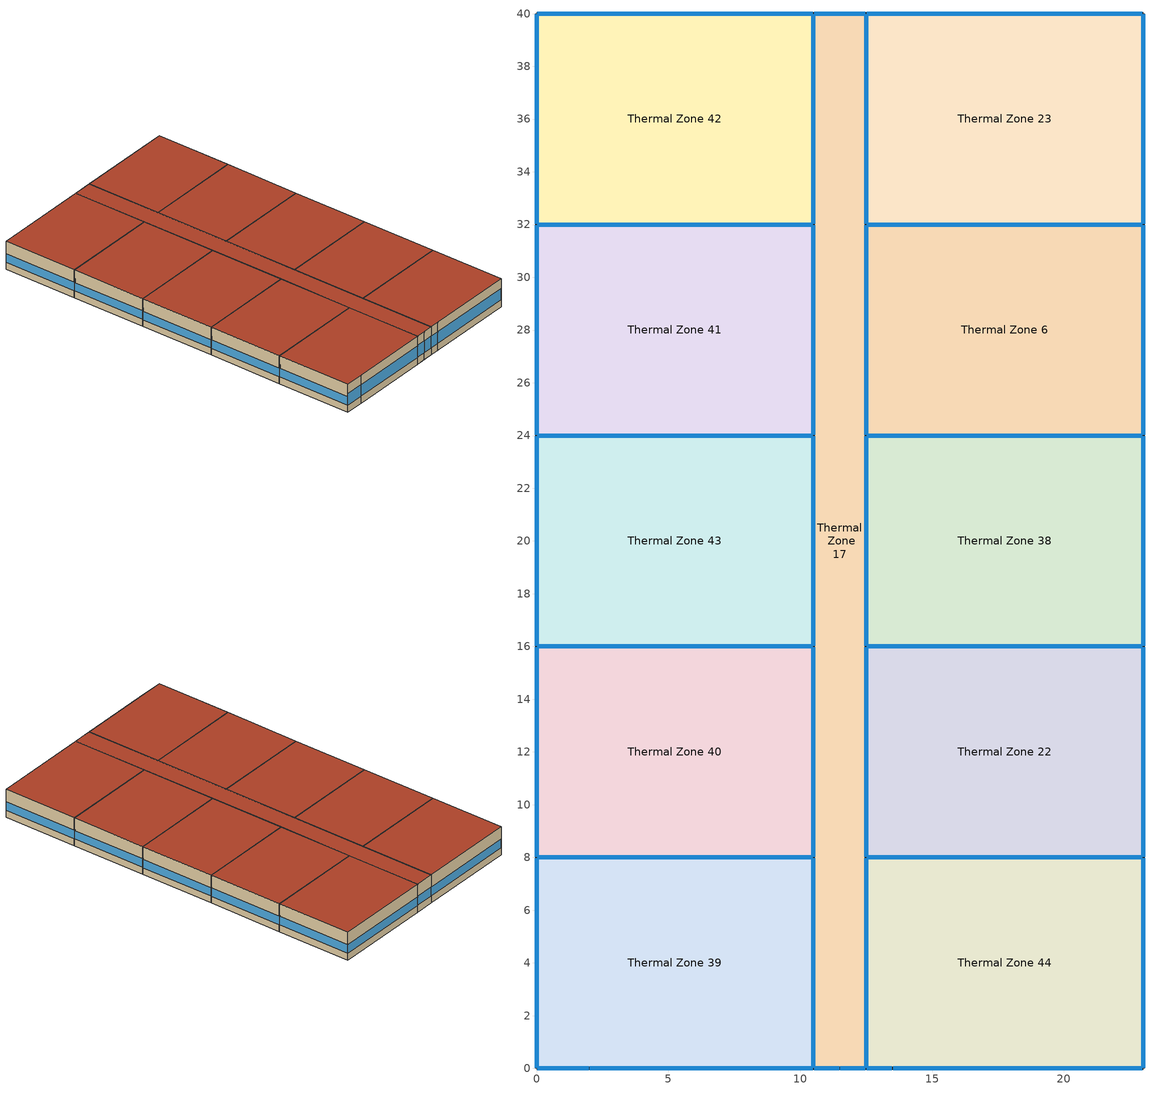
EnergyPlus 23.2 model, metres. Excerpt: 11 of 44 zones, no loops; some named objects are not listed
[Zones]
Thermal Zone 17
 floor adiabatic (Generic Interior Floor 1): 12.5,40 12.5,0 10.5,0 10.5,40 z39.14
 wall outside (Surface 264 c tbd): 11.5,0 12.5,0 z39.14:42.19
 wall outside (Surface 265 c tbd): 10.5,0 11.5,0 z39.14:42.19
 wall outside (Surface 266 c tbd): 10.5,8 10.5,0 z39.14:42.19
 wall outside (Surface 267 c tbd): 10.5,16 10.5,8 z39.14:42.19
 wall outside (Surface 268 c tbd): 10.5,24 10.5,16 z39.14:42.19
 wall outside (Surface 269 c tbd): 10.5,32 10.5,24 z39.14:42.19
 wall outside (Surface 270 c tbd): 10.5,40 10.5,32 z39.14:42.19
 wall outside (Surface 271 c tbd): 12.5,40 10.5,40 z39.14:42.19
 wall outside (Surface 272 c tbd): 12.5,32 12.5,40 z39.14:42.19
 wall outside (Surface 273 c tbd): 12.5,24 12.5,32 z39.14:42.19
 wall outside (Surface 274 c tbd): 12.5,16 12.5,24 z39.14:42.19
 wall outside (Surface 275 c tbd): 12.5,8 12.5,16 z39.14:42.19
 wall outside (Surface 276 c tbd): 12.5,0 12.5,8 z39.14:42.19
 window (Customized Fenestration: u=3.08): 11.53,0 12.47,0 / 10.53,0 11.47,0 z39.91:41.19; 10.5,7.97 10.5,0.03 / 10.5,15.97 10.5,8.03 / 10.5,23.97 10.5,16.03 / 10.5,31.97 10.5,24.03 / 10.5,39.97 10.5,32.03 / 12.5,32.03 12.5,39.97 / 12.5,24.03 12.5,31.97 / 12.5,16.03 12.5,23.97 / 12.5,8.03 12.5,15.97 / 12.5,0.03 12.5,7.97 z39.9:40.82; 12.47,40 10.53,40 z39.9:40.84
 roof outside (Surface 277 c tbd): 12.5,0 12.5,40 10.5,40 10.5,0 z42.19
Thermal Zone 22
 floor adiabatic (Generic Interior Floor 1): 23,16 23,8 12.5,8 12.5,16 z39.14
 wall outside (Surface 279 c tbd): 23,8 23,16 z39.14:42.19
 wall outside (Surface 280 c tbd): 12.5,8 23,8 z39.14:42.19
 wall outside (Surface 281 c tbd): 12.5,16 12.5,8 z39.14:42.19
 wall outside (Surface 282 c tbd): 23,16 12.5,16 z39.14:42.19
 window (Customized Fenestration: u=3.08): 23,8.03 23,15.97 / 12.5,15.97 12.5,8.03 / 22.97,16 12.53,16 z39.9:40.82; 12.53,8 22.97,8 z39.91:41.13
 roof outside (Surface 283 c tbd): 23,8 23,16 12.5,16 12.5,8 z42.19
Thermal Zone 23
 floor adiabatic (Generic Interior Floor 1): 23,40 23,32 12.5,32 12.5,40 z39.14
 wall outside (Surface 252 c tbd): 12.5,40 12.5,32 z39.14:42.19
 wall outside (Surface 253 c tbd): 23,40 12.5,40 z39.14:42.19
 wall outside (Surface 254 c tbd): 23,32 23,40 z39.14:42.19
 wall outside (Surface 255 c tbd): 12.5,32 23,32 z39.14:42.19
 window (Customized Fenestration: u=3.08): 12.5,39.97 12.5,32.03 / 22.97,40 12.53,40 / 23,32.03 23,39.97 z39.9:40.82; 12.53,32 22.97,32 z39.91:41.13
 roof outside (Surface 256 c tbd): 23,32 23,40 12.5,40 12.5,32 z42.19
Thermal Zone 38
 floor adiabatic (Generic Interior Floor 1): 23,24 23,16 12.5,16 12.5,24 z39.14
 wall outside (Surface 233 c tbd): 23,16 23,24 z39.14:42.19
 wall outside (Surface 234 c tbd): 12.5,16 23,16 z39.14:42.19
 wall outside (Surface 235 c tbd): 12.5,24 12.5,16 z39.14:42.19
 wall outside (Surface 236 c tbd): 23,24 12.5,24 z39.14:42.19
 window (Customized Fenestration: u=3.08): 23,16.03 23,23.97 / 12.5,23.97 12.5,16.03 / 22.97,24 12.53,24 z39.9:40.82; 12.53,16 22.97,16 z39.91:41.13
 roof outside (Surface 237 c tbd): 23,16 23,24 12.5,24 12.5,16 z42.19
Thermal Zone 39
 floor adiabatic (Generic Interior Floor 1): 10.5,8 10.5,0 0,0 0,8 z39.14
 wall outside (Surface 239 c tbd): 10.5,0 10.5,8 z39.14:42.19
 wall outside (Surface 240 c tbd): 2,0 10.5,0 z39.14:42.19
 wall outside (Surface 241 c tbd): 0,0 2,0 z39.14:42.19
 wall outside (Surface 242 c tbd): 0,8 0,0 z39.14:42.19
 wall outside (Surface 243 c tbd): 10.5,8 0,8 z39.14:42.19
 window (Customized Fenestration: u=3.08): 10.5,0.03 10.5,7.97 / 0,7.97 0,0.03 / 10.47,8 0.03,8 z39.9:40.82; 2.03,0 10.47,0 z39.91:41.13; 0.03,0 1.97,0 z39.91:41.16
 roof outside (Surface 244 c tbd): 10.5,0 10.5,8 0,8 0,0 z42.19
Thermal Zone 40
 floor adiabatic (Generic Interior Floor 1): 10.5,16 10.5,8 0,8 0,16 z39.14
 wall outside (Surface 246 c tbd): 0,16 0,8 z39.14:42.19
 wall outside (Surface 247 c tbd): 10.5,16 0,16 z39.14:42.19
 wall outside (Surface 248 c tbd): 10.5,8 10.5,16 z39.14:42.19
 wall outside (Surface 249 c tbd): 0,8 10.5,8 z39.14:42.19
 window (Customized Fenestration: u=3.08): 0,15.97 0,8.03 / 10.47,16 0.03,16 / 10.5,8.03 10.5,15.97 z39.9:40.82; 0.03,8 10.47,8 z39.91:41.13
 roof outside (Surface 250 c tbd): 10.5,8 10.5,16 0,16 0,8 z42.19
Thermal Zone 41
 floor adiabatic (Generic Interior Floor 1): 10.5,32 10.5,24 0,24 0,32 z39.14
 wall outside (Surface 258 c tbd): 0,32 0,24 z39.14:42.19
 wall outside (Surface 259 c tbd): 10.5,32 0,32 z39.14:42.19
 wall outside (Surface 260 c tbd): 10.5,24 10.5,32 z39.14:42.19
 wall outside (Surface 261 c tbd): 0,24 10.5,24 z39.14:42.19
 window (Customized Fenestration: u=3.08): 0,31.97 0,24.03 / 10.47,32 0.03,32 / 10.5,24.03 10.5,31.97 z39.9:40.82; 0.03,24 10.47,24 z39.91:41.13
 roof outside (Surface 262 c tbd): 10.5,24 10.5,32 0,32 0,24 z42.19
Thermal Zone 42
 floor adiabatic (Generic Interior Floor 1): 10.5,40 10.5,32 0,32 0,40 z39.14
 wall outside (Surface 291 c tbd): 0,40 0,32 z39.14:42.19
 wall outside (Surface 292 c tbd): 10.5,40 0,40 z39.14:42.19
 wall outside (Surface 293 c tbd): 10.5,32 10.5,40 z39.14:42.19
 wall outside (Surface 294 c tbd): 0,32 10.5,32 z39.14:42.19
 window (Customized Fenestration: u=3.08): 0,39.97 0,32.03 / 10.47,40 0.03,40 / 10.5,32.03 10.5,39.97 z39.9:40.82; 0.03,32 10.47,32 z39.91:41.13
 roof outside (Surface 295 c tbd): 10.5,32 10.5,40 0,40 0,32 z42.19
Thermal Zone 43
 floor adiabatic (Generic Interior Floor 1): 10.5,24 10.5,16 0,16 0,24 z39.14
 wall outside (Surface 297 c tbd): 0,24 0,16 z39.14:42.19
 wall outside (Surface 298 c tbd): 10.5,24 0,24 z39.14:42.19
 wall outside (Surface 299 c tbd): 10.5,16 10.5,24 z39.14:42.19
 wall outside (Surface 300 c tbd): 0,16 10.5,16 z39.14:42.19
 window (Customized Fenestration: u=3.08): 0,23.97 0,16.03 / 10.47,24 0.03,24 / 10.5,16.03 10.5,23.97 z39.9:40.82; 0.03,16 10.47,16 z39.91:41.13
 roof outside (Surface 301 c tbd): 10.5,16 10.5,24 0,24 0,16 z42.19
Thermal Zone 44
 floor adiabatic (Generic Interior Floor 1): 23,8 23,0 12.5,0 12.5,8 z39.14
 wall outside (Surface 303 c tbd): 23,0 23,8 z39.14:42.19
 wall outside (Surface 304 c tbd): 13.5,0 23,0 z39.14:42.19
 wall outside (Surface 305 c tbd): 12.5,0 13.5,0 z39.14:42.19
 wall outside (Surface 306 c tbd): 12.5,8 12.5,0 z39.14:42.19
 wall outside (Surface 307 c tbd): 23,8 12.5,8 z39.14:42.19
 window (Customized Fenestration: u=3.08): 23,0.03 23,7.97 / 12.5,7.97 12.5,0.03 / 22.97,8 12.53,8 z39.9:40.82; 13.53,0 22.97,0 z39.91:41.13; 12.53,0 13.47,0 z39.91:41.19
 roof outside (Surface 308 c tbd): 23,0 23,8 12.5,8 12.5,0 z42.19
Thermal Zone 6
 floor adiabatic (Generic Interior Floor 1): 23,32 23,24 12.5,24 12.5,32 z39.14
 wall outside (Surface 285 c tbd): 23,24 23,32 z39.14:42.19
 wall outside (Surface 286 c tbd): 12.5,24 23,24 z39.14:42.19
 wall outside (Surface 287 c tbd): 12.5,32 12.5,24 z39.14:42.19
 wall outside (Surface 288 c tbd): 23,32 12.5,32 z39.14:42.19
 window (Customized Fenestration: u=3.08): 23,24.03 23,31.97 / 12.5,31.97 12.5,24.03 / 22.97,32 12.53,32 z39.9:40.82; 12.53,24 22.97,24 z39.91:41.13
 roof outside (Surface 289 c tbd): 23,24 23,32 12.5,32 12.5,24 z42.19
[Building]
Building 1
[Site:Location]
Montreal Int'l: Latitude {deg}=45.47; Longitude {deg}=-73.75; Time Zone {hr}=-5; Elevation {m}=36
[SizingPeriod:DesignDay] Month=7; Day of Month=21; Day Type=SummerDesignDay; Daily Dry-Bulb Temperature Range {deltaC}=9.3; Dry-Bulb Temperature Range Modifier Type=DefaultMultipliers; Barometric Pressure {Pa}=100893; Wind Speed {m/s}=4.9; Wind Direction {deg}=220; Rain Indicator=No; Snow Indicator=No; Daylight Saving Time Indicator=No; Solar Model Indicator=ASHRAETau; ASHRAE Clear Sky Optical Depth for Beam Irradiance (taub)=0.465; ASHRAE Clear Sky Optical Depth for Diffuse Irradiance (taud)=1.966; Begin Environment Reset Mode=FullResetAtBeginEnvironment
Name | Maximum Dry-Bulb Temperature {C} | Humidity Condition Type | Wetbulb or DewPoint at Maximum Dry-Bulb {C} | Enthalpy at Maximum Dry-Bulb {J/kg}
Montreal Int'l Ann Clg .4% Condns DB=>MWB | 30 | Wetbulb | 22.1
Montreal Int'l Ann Clg .4% Condns DP=>MDB | 26 | Dewpoint | 21.6
Montreal Int'l Ann Clg .4% Condns Enth=>MDB | 28.1 | Enthalpy |  | 69300
Montreal Int'l Ann Clg .4% Condns WB=>MDB | 28.1 | Wetbulb | 23.2
[Material] Thermal Absorptance=0.9
Name | Roughness | Thickness {m} | Conductivity {W/m-K} | Density {kg/m3} | Specific Heat {J/kg-K} | Solar Absorptance | Visible Absorptance
1/2IN Gypsum 2 | Smooth | 0.0127 | 0.159893 | 784.902 | 829.465 | 0.4 | 0.4
1IN Stucco 4 | Smooth | 0.0253 | 0.691337 | 1858 | 836.46 | 0.7 | 0.92
8IN CONCRETE HW RefBldg 2 | Rough | 0.2032 | 1.31012 | 2240.01 | 836.26 | 0.7 | 0.7
Generic Acoustic Tile | MediumSmooth | 0.02 | 0.06 | 368 | 590 | 0.2 | 0.2
Generic Ceiling Air Gap | Smooth | 0.1 | 0.556 | 1.28 | 1000 | 0.7 | 0.7
Generic LW Concrete | MediumRough | 0.1 | 0.53 | 1280 | 840 | 0.8 | 0.8
Metal Roof Surface 2 | Smooth | 0.0008 | 45.28 | 7824 | 500 | 0.7 | 0.7
Roof Membrane 1 | VeryRough | 0.0095 | 0.16 | 1121.29 | 1460 | 0.7 | 0.7
[Material:NoMass] Thermal Absorptance=0.9; Solar Absorptance=0.7; Visible Absorptance=0.7
Name | Roughness | Thermal Resistance {m2-K/W}
Surface 233 m tbd; Surface 246 m tbd; Surface 258 m tbd; Surface 279 m tbd; Surface 285 m tbd; Surface 297 m tbd | MediumSmooth | 0.461116
Surface 234 m tbd; Surface 249 m tbd; Surface 255 m tbd; Surface 261 m tbd; Surface 280 m tbd; Surface 286 m tbd; Surface 294 m tbd; Surface 300 m tbd | MediumSmooth | 0.532805
Surface 235 m tbd; Surface 239 m tbd; Surface 248 m tbd; Surface 252 m tbd; Surface 260 m tbd; Surface 266 m tbd; Surface 267 m tbd; Surface 268 m tbd; Surface 269 m tbd; Surface 270 m tbd; Surface 272 m tbd; Surface 273 m tbd; Surface 274 m tbd; Surface 275 m tbd; Surface 276 m tbd; Surface 281 m tbd; Surface 287 m tbd; Surface 293 m tbd; Surface 299 m tbd; Surface 306 m tbd | MediumSmooth | 0.603998
Surface 236 m tbd; Surface 243 m tbd; Surface 247 m tbd; Surface 259 m tbd; Surface 282 m tbd; Surface 288 m tbd; Surface 298 m tbd; Surface 307 m tbd | MediumSmooth | 0.549788
Surface 237 m tbd; Surface 250 m tbd; Surface 262 m tbd; Surface 283 m tbd; Surface 289 m tbd; Surface 301 m tbd | Smooth | 3.19922
Surface 240 m tbd | MediumSmooth | 0.437631
Surface 241 m tbd | MediumSmooth | 0.377461
Surface 242 m tbd; Surface 254 m tbd; Surface 291 m tbd; Surface 303 m tbd | MediumSmooth | 0.452728
Surface 244 m tbd; Surface 256 m tbd; Surface 295 m tbd; Surface 308 m tbd | Smooth | 2.77574
Surface 253 m tbd; Surface 292 m tbd | MediumSmooth | 0.456468
Surface 264 m tbd; Surface 265 m tbd; Surface 305 m tbd | MediumSmooth | 0.369784
Surface 271 m tbd | MediumSmooth | 0.438871
Surface 277 m tbd | Smooth | 3.38618
Surface 304 m tbd | MediumSmooth | 0.431239
[WindowMaterial:SimpleGlazingSystem]
Fenestration U=3.08 0.66: U-Factor {W/m2-K}=3.08; Solar Heat Gain Coefficient=0.66; Visible Transmittance=0.21
[Construction]
Customized Fenestration: u=3.08: Fenestration U=3.08 0.66
Generic Interior Floor 1: Generic Acoustic Tile, Generic Ceiling Air Gap, Generic LW Concrete
Surface 233 c tbd: 1IN Stucco 4, 8IN CONCRETE HW RefBldg 2, Surface 233 m tbd, 1/2IN Gypsum 2
Surface 234 c tbd: 1IN Stucco 4, 8IN CONCRETE HW RefBldg 2, Surface 234 m tbd, 1/2IN Gypsum 2
Surface 235 c tbd: 1IN Stucco 4, 8IN CONCRETE HW RefBldg 2, Surface 235 m tbd, 1/2IN Gypsum 2
Surface 236 c tbd: 1IN Stucco 4, 8IN CONCRETE HW RefBldg 2, Surface 236 m tbd, 1/2IN Gypsum 2
Surface 237 c tbd: Roof Membrane 1, Surface 237 m tbd, Metal Roof Surface 2
Surface 239 c tbd: 1IN Stucco 4, 8IN CONCRETE HW RefBldg 2, Surface 239 m tbd, 1/2IN Gypsum 2
Surface 240 c tbd: 1IN Stucco 4, 8IN CONCRETE HW RefBldg 2, Surface 240 m tbd, 1/2IN Gypsum 2
Surface 241 c tbd: 1IN Stucco 4, 8IN CONCRETE HW RefBldg 2, Surface 241 m tbd, 1/2IN Gypsum 2
Surface 242 c tbd: 1IN Stucco 4, 8IN CONCRETE HW RefBldg 2, Surface 242 m tbd, 1/2IN Gypsum 2
Surface 243 c tbd: 1IN Stucco 4, 8IN CONCRETE HW RefBldg 2, Surface 243 m tbd, 1/2IN Gypsum 2
Surface 244 c tbd: Roof Membrane 1, Surface 244 m tbd, Metal Roof Surface 2
Surface 246 c tbd: 1IN Stucco 4, 8IN CONCRETE HW RefBldg 2, Surface 246 m tbd, 1/2IN Gypsum 2
Surface 247 c tbd: 1IN Stucco 4, 8IN CONCRETE HW RefBldg 2, Surface 247 m tbd, 1/2IN Gypsum 2
Surface 248 c tbd: 1IN Stucco 4, 8IN CONCRETE HW RefBldg 2, Surface 248 m tbd, 1/2IN Gypsum 2
Surface 249 c tbd: 1IN Stucco 4, 8IN CONCRETE HW RefBldg 2, Surface 249 m tbd, 1/2IN Gypsum 2
Surface 250 c tbd: Roof Membrane 1, Surface 250 m tbd, Metal Roof Surface 2
Surface 252 c tbd: 1IN Stucco 4, 8IN CONCRETE HW RefBldg 2, Surface 252 m tbd, 1/2IN Gypsum 2
Surface 253 c tbd: 1IN Stucco 4, 8IN CONCRETE HW RefBldg 2, Surface 253 m tbd, 1/2IN Gypsum 2
Surface 254 c tbd: 1IN Stucco 4, 8IN CONCRETE HW RefBldg 2, Surface 254 m tbd, 1/2IN Gypsum 2
Surface 255 c tbd: 1IN Stucco 4, 8IN CONCRETE HW RefBldg 2, Surface 255 m tbd, 1/2IN Gypsum 2
Surface 256 c tbd: Roof Membrane 1, Surface 256 m tbd, Metal Roof Surface 2
Surface 258 c tbd: 1IN Stucco 4, 8IN CONCRETE HW RefBldg 2, Surface 258 m tbd, 1/2IN Gypsum 2
Surface 259 c tbd: 1IN Stucco 4, 8IN CONCRETE HW RefBldg 2, Surface 259 m tbd, 1/2IN Gypsum 2
Surface 260 c tbd: 1IN Stucco 4, 8IN CONCRETE HW RefBldg 2, Surface 260 m tbd, 1/2IN Gypsum 2
Surface 261 c tbd: 1IN Stucco 4, 8IN CONCRETE HW RefBldg 2, Surface 261 m tbd, 1/2IN Gypsum 2
Surface 262 c tbd: Roof Membrane 1, Surface 262 m tbd, Metal Roof Surface 2
Surface 264 c tbd: 1IN Stucco 4, 8IN CONCRETE HW RefBldg 2, Surface 264 m tbd, 1/2IN Gypsum 2
Surface 265 c tbd: 1IN Stucco 4, 8IN CONCRETE HW RefBldg 2, Surface 265 m tbd, 1/2IN Gypsum 2
Surface 266 c tbd: 1IN Stucco 4, 8IN CONCRETE HW RefBldg 2, Surface 266 m tbd, 1/2IN Gypsum 2
Surface 267 c tbd: 1IN Stucco 4, 8IN CONCRETE HW RefBldg 2, Surface 267 m tbd, 1/2IN Gypsum 2
Surface 268 c tbd: 1IN Stucco 4, 8IN CONCRETE HW RefBldg 2, Surface 268 m tbd, 1/2IN Gypsum 2
Surface 269 c tbd: 1IN Stucco 4, 8IN CONCRETE HW RefBldg 2, Surface 269 m tbd, 1/2IN Gypsum 2
Surface 270 c tbd: 1IN Stucco 4, 8IN CONCRETE HW RefBldg 2, Surface 270 m tbd, 1/2IN Gypsum 2
Surface 271 c tbd: 1IN Stucco 4, 8IN CONCRETE HW RefBldg 2, Surface 271 m tbd, 1/2IN Gypsum 2
Surface 272 c tbd: 1IN Stucco 4, 8IN CONCRETE HW RefBldg 2, Surface 272 m tbd, 1/2IN Gypsum 2
Surface 273 c tbd: 1IN Stucco 4, 8IN CONCRETE HW RefBldg 2, Surface 273 m tbd, 1/2IN Gypsum 2
Surface 274 c tbd: 1IN Stucco 4, 8IN CONCRETE HW RefBldg 2, Surface 274 m tbd, 1/2IN Gypsum 2
Surface 275 c tbd: 1IN Stucco 4, 8IN CONCRETE HW RefBldg 2, Surface 275 m tbd, 1/2IN Gypsum 2
Surface 276 c tbd: 1IN Stucco 4, 8IN CONCRETE HW RefBldg 2, Surface 276 m tbd, 1/2IN Gypsum 2
Surface 277 c tbd: Roof Membrane 1, Surface 277 m tbd, Metal Roof Surface 2
Surface 279 c tbd: 1IN Stucco 4, 8IN CONCRETE HW RefBldg 2, Surface 279 m tbd, 1/2IN Gypsum 2
Surface 280 c tbd: 1IN Stucco 4, 8IN CONCRETE HW RefBldg 2, Surface 280 m tbd, 1/2IN Gypsum 2
Surface 281 c tbd: 1IN Stucco 4, 8IN CONCRETE HW RefBldg 2, Surface 281 m tbd, 1/2IN Gypsum 2
Surface 282 c tbd: 1IN Stucco 4, 8IN CONCRETE HW RefBldg 2, Surface 282 m tbd, 1/2IN Gypsum 2
Surface 283 c tbd: Roof Membrane 1, Surface 283 m tbd, Metal Roof Surface 2
Surface 285 c tbd: 1IN Stucco 4, 8IN CONCRETE HW RefBldg 2, Surface 285 m tbd, 1/2IN Gypsum 2
Surface 286 c tbd: 1IN Stucco 4, 8IN CONCRETE HW RefBldg 2, Surface 286 m tbd, 1/2IN Gypsum 2
Surface 287 c tbd: 1IN Stucco 4, 8IN CONCRETE HW RefBldg 2, Surface 287 m tbd, 1/2IN Gypsum 2
Surface 288 c tbd: 1IN Stucco 4, 8IN CONCRETE HW RefBldg 2, Surface 288 m tbd, 1/2IN Gypsum 2
Surface 289 c tbd: Roof Membrane 1, Surface 289 m tbd, Metal Roof Surface 2
Surface 291 c tbd: 1IN Stucco 4, 8IN CONCRETE HW RefBldg 2, Surface 291 m tbd, 1/2IN Gypsum 2
Surface 292 c tbd: 1IN Stucco 4, 8IN CONCRETE HW RefBldg 2, Surface 292 m tbd, 1/2IN Gypsum 2
Surface 293 c tbd: 1IN Stucco 4, 8IN CONCRETE HW RefBldg 2, Surface 293 m tbd, 1/2IN Gypsum 2
Surface 294 c tbd: 1IN Stucco 4, 8IN CONCRETE HW RefBldg 2, Surface 294 m tbd, 1/2IN Gypsum 2
Surface 295 c tbd: Roof Membrane 1, Surface 295 m tbd, Metal Roof Surface 2
Surface 297 c tbd: 1IN Stucco 4, 8IN CONCRETE HW RefBldg 2, Surface 297 m tbd, 1/2IN Gypsum 2
Surface 298 c tbd: 1IN Stucco 4, 8IN CONCRETE HW RefBldg 2, Surface 298 m tbd, 1/2IN Gypsum 2
Surface 299 c tbd: 1IN Stucco 4, 8IN CONCRETE HW RefBldg 2, Surface 299 m tbd, 1/2IN Gypsum 2
Surface 300 c tbd: 1IN Stucco 4, 8IN CONCRETE HW RefBldg 2, Surface 300 m tbd, 1/2IN Gypsum 2
Surface 301 c tbd: Roof Membrane 1, Surface 301 m tbd, Metal Roof Surface 2
Surface 303 c tbd: 1IN Stucco 4, 8IN CONCRETE HW RefBldg 2, Surface 303 m tbd, 1/2IN Gypsum 2
Surface 304 c tbd: 1IN Stucco 4, 8IN CONCRETE HW RefBldg 2, Surface 304 m tbd, 1/2IN Gypsum 2
Surface 305 c tbd: 1IN Stucco 4, 8IN CONCRETE HW RefBldg 2, Surface 305 m tbd, 1/2IN Gypsum 2
Surface 306 c tbd: 1IN Stucco 4, 8IN CONCRETE HW RefBldg 2, Surface 306 m tbd, 1/2IN Gypsum 2
Surface 307 c tbd: 1IN Stucco 4, 8IN CONCRETE HW RefBldg 2, Surface 307 m tbd, 1/2IN Gypsum 2
Surface 308 c tbd: Roof Membrane 1, Surface 308 m tbd, Metal Roof Surface 2
[Zone] Multiplier=1; Part of Total Floor Area=Yes
Thermal Zone 17; Thermal Zone 22; Thermal Zone 23; Thermal Zone 38; Thermal Zone 39; Thermal Zone 40; Thermal Zone 41; Thermal Zone 42; Thermal Zone 43; Thermal Zone 44; Thermal Zone 6
[Space]
Name | Zone | Space Type
Space 228 | Thermal Zone 17 | MURB lobby
Space 229 | Thermal Zone 22 | MURB small 1
Space 226 | Thermal Zone 23 | MURB small 1
Space 223 | Thermal Zone 38 | MURB small 1
Space 224 | Thermal Zone 39 | MURB small 1
Space 225 | Thermal Zone 40 | MURB small 1
Space 227 | Thermal Zone 41 | MURB small 1
Space 231 | Thermal Zone 42 | MURB small 1
Space 232 | Thermal Zone 43 | MURB small 1
Space 233 | Thermal Zone 44 | MURB small 1
Space 230 | Thermal Zone 6 | MURB small 1
[SpaceList]
MURB small 1: Space 108, Space 101, Space 103, Space 104, Space 230, Space 109, Space 107, Space 105, Space 106, Space 211, Space 206, Space 110, Space 111, Space 201, Space 204, Space 203, Space 205, Space 207, Space 229, Space 226, Space 208, Space 209, Space 219, Space 210, Space 212, Space 213, Space 214, Space 218, Space 215, Space 216, Space 217, Space 220, Space 221, Space 223, Space 224, Space 225, Space 227, Space 231, Space 232, Space 233
MURB lobby: Space 102, Space 202, Space 228, Space 222
[People]
People 3: Zone or ZoneList or Space or SpaceList=MURB small 1; Number of People Schedule=MidriseApartment Apartment Occ 3; Number of People Calculation Method=People/Area; People per Floor Area {person/m2}=0.0283091; Fraction Radiant=0.3; Activity Level Schedule=MidriseApartment Activity 3
[ElectricEquipment]
Electric Equipment 3: Zone or ZoneList or Space or SpaceList=MURB small 1; Schedule=MURB Appliances and lighting; Design Level Calculation Method=Watts/Area; Watts per Zone Floor Area {W/m2}=8.15; Fraction Latent=0; Fraction Radiant=0.5; Fraction Lost=0
[ZoneInfiltration:DesignFlowRate] Design Flow Rate Calculation Method=Flow/ExteriorArea; Flow Rate per Exterior Surface Area {m3/s-m2}=0.000123985; Constant Term Coefficient=0.107472; Temperature Term Coefficient=0.0119911; Velocity Term Coefficient=0; Velocity Squared Term Coefficient=0.0134792
Name | Zone or ZoneList or Space or SpaceList | Schedule
Space 228 HVAC Off Infiltration | Space 228 | Infiltration HVAC Off Schedule
Space 228 HVAC On Infiltration | Space 228 | Infiltration HVAC On Schedule
Space 229 HVAC Off Infiltration | Space 229 | Infiltration HVAC Off Schedule
Space 229 HVAC On Infiltration | Space 229 | Infiltration HVAC On Schedule
Space 226 HVAC Off Infiltration | Space 226 | Infiltration HVAC Off Schedule
Space 226 HVAC On Infiltration | Space 226 | Infiltration HVAC On Schedule
Space 223 HVAC Off Infiltration | Space 223 | Infiltration HVAC Off Schedule
Space 223 HVAC On Infiltration | Space 223 | Infiltration HVAC On Schedule
Space 224 HVAC Off Infiltration | Space 224 | Infiltration HVAC Off Schedule
Space 224 HVAC On Infiltration | Space 224 | Infiltration HVAC On Schedule
Space 225 HVAC Off Infiltration | Space 225 | Infiltration HVAC Off Schedule
Space 225 HVAC On Infiltration | Space 225 | Infiltration HVAC On Schedule
Space 227 HVAC Off Infiltration | Space 227 | Infiltration HVAC Off Schedule
Space 227 HVAC On Infiltration | Space 227 | Infiltration HVAC On Schedule
Space 231 HVAC Off Infiltration | Space 231 | Infiltration HVAC Off Schedule
Space 231 HVAC On Infiltration | Space 231 | Infiltration HVAC On Schedule
Space 232 HVAC Off Infiltration | Space 232 | Infiltration HVAC Off Schedule
Space 232 HVAC On Infiltration | Space 232 | Infiltration HVAC On Schedule
Space 233 HVAC Off Infiltration | Space 233 | Infiltration HVAC Off Schedule
Space 233 HVAC On Infiltration | Space 233 | Infiltration HVAC On Schedule
Space 230 HVAC Off Infiltration | Space 230 | Infiltration HVAC Off Schedule
Space 230 HVAC On Infiltration | Space 230 | Infiltration HVAC On Schedule
[ZoneControl:Thermostat] Temperature Difference Between Cutout And Setpoint {deltaC}=0
Name | Zone or ZoneList | Control Type Schedule | Control 1
Thermal Zone 17 Thermostat | Thermal Zone 17 | Thermal Zone 17 Thermostat Schedule | Thermostat Setpoint Dual Setpoint 42
Thermal Zone 22 Thermostat | Thermal Zone 22 | Thermal Zone 22 Thermostat Schedule | Thermostat Setpoint Dual Setpoint 8
Thermal Zone 23 Thermostat | Thermal Zone 23 | Thermal Zone 23 Thermostat Schedule | Thermostat Setpoint Dual Setpoint 10
Thermal Zone 38 Thermostat | Thermal Zone 38 | Thermal Zone 38 Thermostat Schedule | Thermostat Setpoint Dual Setpoint 16
Thermal Zone 39 Thermostat | Thermal Zone 39 | Thermal Zone 39 Thermostat Schedule | Thermostat Setpoint Dual Setpoint 19
Thermal Zone 40 Thermostat | Thermal Zone 40 | Thermal Zone 40 Thermostat Schedule | Thermostat Setpoint Dual Setpoint 14
Thermal Zone 41 Thermostat | Thermal Zone 41 | Thermal Zone 41 Thermostat Schedule | Thermostat Setpoint Dual Setpoint 17
Thermal Zone 42 Thermostat | Thermal Zone 42 | Thermal Zone 42 Thermostat Schedule | Thermostat Setpoint Dual Setpoint 20
Thermal Zone 43 Thermostat | Thermal Zone 43 | Thermal Zone 43 Thermostat Schedule | Thermostat Setpoint Dual Setpoint 11
Thermal Zone 44 Thermostat | Thermal Zone 44 | Thermal Zone 44 Thermostat Schedule | Thermostat Setpoint Dual Setpoint 12
Thermal Zone 6 Thermostat | Thermal Zone 6 | Thermal Zone 6 Thermostat Schedule | Thermostat Setpoint Dual Setpoint 34
[ThermostatSetpoint:DualSetpoint] Heating Setpoint Temperature Schedule=NECB-G-Thermostat Setpoint-Heating; Cooling Setpoint Temperature Schedule=NECB-G-Thermostat Setpoint-Cooling
Thermostat Setpoint Dual Setpoint 42; Thermostat Setpoint Dual Setpoint 8; Thermostat Setpoint Dual Setpoint 10; Thermostat Setpoint Dual Setpoint 16; Thermostat Setpoint Dual Setpoint 19; Thermostat Setpoint Dual Setpoint 14; Thermostat Setpoint Dual Setpoint 17; Thermostat Setpoint Dual Setpoint 20; Thermostat Setpoint Dual Setpoint 11; Thermostat Setpoint Dual Setpoint 12; Thermostat Setpoint Dual Setpoint 34
[ZoneVentilation:WindandStackOpenArea] Opening Area Fraction Schedule=Default 0.5 Open Fractional Schedule; Opening Effectiveness=Autocalculate; Discharge Coefficient for Opening=Autocalculate; Minimum Indoor Temperature {C}=21.67; Maximum Indoor Temperature {C}=40; Delta Temperature {deltaC}=3; Minimum Outdoor Temperature {C}=18.3333; Maximum Outdoor Temperature {C}=25.5556; Maximum Wind Speed {m/s}=5.4
Name | Zone or Space | Opening Area {m2} | Effective Angle {deg} | Height Difference {m}
Sub Surface 187_WindandStackOpenArea; Sub Surface 190_WindandStackOpenArea; Sub Surface 191_WindandStackOpenArea; Sub Surface 192_WindandStackOpenArea; Sub Surface 193_WindandStackOpenArea | Thermal Zone 17 | 7.3152 | 270 | 0.230061
Sub Surface 194_WindandStackOpenArea | Thermal Zone 17 | 1.8288 | 0 | 0.234558
Sub Surface 195_WindandStackOpenArea; Sub Surface 196_WindandStackOpenArea; Sub Surface 197_WindandStackOpenArea; Sub Surface 198_WindandStackOpenArea; Sub Surface 199_WindandStackOpenArea | Thermal Zone 17 | 7.3152 | 90 | 0.230061
Sub Surface 203_WindandStackOpenArea | Thermal Zone 22 | 9.6012 | 0 | 0.229711
Sub Surface 200_WindandStackOpenArea | Thermal Zone 22 | 7.3152 | 90 | 0.230061
Sub Surface 202_WindandStackOpenArea | Thermal Zone 22 | 7.3152 | 270 | 0.230061
Sub Surface 179_WindandStackOpenArea | Thermal Zone 23 | 7.3152 | 270 | 0.230061
Sub Surface 180_WindandStackOpenArea | Thermal Zone 23 | 9.6012 | 0 | 0.229711
Sub Surface 181_WindandStackOpenArea | Thermal Zone 23 | 7.3152 | 90 | 0.230061
Sub Surface 166_WindandStackOpenArea | Thermal Zone 38 | 9.6012 | 0 | 0.229711
Sub Surface 169_WindandStackOpenArea | Thermal Zone 38 | 7.3152 | 270 | 0.230061
Sub Surface 167_WindandStackOpenArea | Thermal Zone 38 | 7.3152 | 90 | 0.230061
Sub Surface 170_WindandStackOpenArea | Thermal Zone 39 | 7.3152 | 90 | 0.230061
Sub Surface 173_WindandStackOpenArea | Thermal Zone 39 | 7.3152 | 270 | 0.230061
Sub Surface 174_WindandStackOpenArea | Thermal Zone 39 | 9.6012 | 0 | 0.229711
Sub Surface 177_WindandStackOpenArea | Thermal Zone 40 | 7.3152 | 90 | 0.230061
Sub Surface 176_WindandStackOpenArea | Thermal Zone 40 | 9.6012 | 0 | 0.229711
Sub Surface 175_WindandStackOpenArea | Thermal Zone 40 | 7.3152 | 270 | 0.230061
Sub Surface 184_WindandStackOpenArea | Thermal Zone 41 | 9.6012 | 0 | 0.229711
Sub Surface 183_WindandStackOpenArea | Thermal Zone 41 | 7.3152 | 270 | 0.230061
Sub Surface 185_WindandStackOpenArea | Thermal Zone 41 | 7.3152 | 90 | 0.230061
Sub Surface 208_WindandStackOpenArea | Thermal Zone 42 | 7.3152 | 90 | 0.230061
Sub Surface 209_WindandStackOpenArea | Thermal Zone 42 | 7.3152 | 270 | 0.230061
Sub Surface 210_WindandStackOpenArea | Thermal Zone 42 | 9.6012 | 0 | 0.229711
Sub Surface 213_WindandStackOpenArea | Thermal Zone 43 | 7.3152 | 270 | 0.230061
Sub Surface 214_WindandStackOpenArea | Thermal Zone 43 | 9.6012 | 0 | 0.229711
Sub Surface 215_WindandStackOpenArea | Thermal Zone 43 | 7.3152 | 90 | 0.230061
Sub Surface 216_WindandStackOpenArea | Thermal Zone 44 | 9.6012 | 0 | 0.229711
Sub Surface 218_WindandStackOpenArea | Thermal Zone 44 | 7.3152 | 90 | 0.230061
Sub Surface 220_WindandStackOpenArea | Thermal Zone 44 | 7.3152 | 270 | 0.230061
Sub Surface 205_WindandStackOpenArea | Thermal Zone 6 | 7.3152 | 90 | 0.230061
Sub Surface 204_WindandStackOpenArea | Thermal Zone 6 | 7.3152 | 270 | 0.230061
Sub Surface 207_WindandStackOpenArea | Thermal Zone 6 | 9.6012 | 0 | 0.229711
[Zone equipment]
Thermal Zone 17: Elec Baseboard 41, PTHP 41
Thermal Zone 22: Elec Baseboard 7, PTHP 7
Thermal Zone 23: Elec Baseboard 9, PTHP 9
Thermal Zone 38: Elec Baseboard 15, PTHP 15
Thermal Zone 39: Elec Baseboard 18, PTHP 18
Thermal Zone 40: Elec Baseboard 13, PTHP 13
Thermal Zone 41: Elec Baseboard 16, PTHP 16
Thermal Zone 42: Elec Baseboard 19, PTHP 19
Thermal Zone 43: Elec Baseboard 10, PTHP 10
Thermal Zone 44: Elec Baseboard 11, PTHP 11
Thermal Zone 6: Elec Baseboard 33, PTHP 33
[Sizing:Zone] Zone Cooling Design Supply Air Temperature Input Method=SupplyAirTemperature; Zone Cooling Design Supply Air Temperature {C}=14; Zone Cooling Design Supply Air Temperature Difference {deltaC}=11.11; Zone Heating Design Supply Air Temperature Input Method=SupplyAirTemperature; Zone Heating Design Supply Air Temperature {C}=40; Zone Heating Design Supply Air Temperature Difference {deltaC}=11.11; Zone Cooling Design Supply Air Humidity Ratio {kgWater/kgDryAir}=0.0085; Zone Heating Design Supply Air Humidity Ratio {kgWater/kgDryAir}=0.008; Cooling Design Air Flow Method=DesignDay; Cooling Design Air Flow Rate {m3/s}=0; Cooling Minimum Air Flow per Zone Floor Area {m3/s-m2}=0.000762; Cooling Minimum Air Flow {m3/s}=0; Cooling Minimum Air Flow Fraction=0; Heating Design Air Flow Method=DesignDay; Heating Design Air Flow Rate {m3/s}=0; Heating Maximum Air Flow per Zone Floor Area {m3/s-m2}=0.002032; Heating Maximum Air Flow {m3/s}=0.141576; Heating Maximum Air Flow Fraction=0.3; Account for Dedicated Outdoor Air System=No; Zone Load Sizing Method=Sensible Load Only No Latent Load; Zone Latent Cooling Design Supply Air Humidity Ratio Input Method=HumidityRatioDifference; Zone Cooling Design Supply Air Humidity Ratio Difference {kgWater/kgDryAir}=0.005; Zone Latent Heating Design Supply Air Humidity Ratio Input Method=HumidityRatioDifference; Zone Humidification Design Supply Air Humidity Ratio Difference {kgWater/kgDryAir}=0.005
Name | Design Specification Outdoor Air Object
Thermal Zone 17 | Thermal Zone 17 DSOA Space List
Thermal Zone 22 | Thermal Zone 22 DSOA Space List
Thermal Zone 23 | Thermal Zone 23 DSOA Space List
Thermal Zone 38 | Thermal Zone 38 DSOA Space List
Thermal Zone 39 | Thermal Zone 39 DSOA Space List
Thermal Zone 40 | Thermal Zone 40 DSOA Space List
Thermal Zone 41 | Thermal Zone 41 DSOA Space List
Thermal Zone 42 | Thermal Zone 42 DSOA Space List
Thermal Zone 43 | Thermal Zone 43 DSOA Space List
Thermal Zone 44 | Thermal Zone 44 DSOA Space List
Thermal Zone 6 | Thermal Zone 6 DSOA Space List
[DesignSpecification:OutdoorAir]
MidriseApartment Apartment Ventilation: Outdoor Air Method=Sum; Outdoor Air Flow per Person {m3/s-person}=0.003; Outdoor Air Flow per Zone Floor Area {m3/s-m2}=0; Outdoor Air Flow per Zone {m3/s}=0; Outdoor Air Flow Air Changes per Hour {1/hr}=0
[DesignSpecification:OutdoorAir:SpaceList] Space Design Specification Outdoor Air Object Name 1=MidriseApartment Apartment Ventilation
Name | Space Name 1
Thermal Zone 17 DSOA Space List | Space 228
Thermal Zone 22 DSOA Space List | Space 229
Thermal Zone 23 DSOA Space List | Space 226
Thermal Zone 38 DSOA Space List | Space 223
Thermal Zone 39 DSOA Space List | Space 224
Thermal Zone 40 DSOA Space List | Space 225
Thermal Zone 41 DSOA Space List | Space 227
Thermal Zone 42 DSOA Space List | Space 231
Thermal Zone 43 DSOA Space List | Space 232
Thermal Zone 44 DSOA Space List | Space 233
Thermal Zone 6 DSOA Space List | Space 230
[Schedule:Day:Interval]
MidriseApartment Apartment Occ Default 2; MidriseApartment Apartment Occ Summer Design Day 3; MidriseApartment Apartment Occ Winter Design Day 3: No, 07:00, 1, 08:00, 0.85, 09:00, 0.39, 16:00, 0.25, 17:00, 0.3, 18:00, 0.52, 21:00, 0.87, 24:00, 1
MidriseApartment Activity Default 2; MidriseApartment Activity Summer Design Day 3; MidriseApartment Activity Winter Design Day 3: No, 24:00, 120
MURB Weekend schedule: No, 01:00, 0.617, 02:00, 0.543, 03:00, 0.504, 04:00, 0.475, 05:00, 0.463, 06:00, 0.465, 07:00, 0.483, 08:00, 0.547, 09:00, 0.62, 10:00, 0.684, 11:00, 0.736, 12:00, 0.778, 13:00, 0.824, 14:00, 0.817, 15:00, 0.784, 16:00, 0.776, 17:00, 0.793, 18:00, 0.86, 19:00, 0.909, 20:00, 0.886, 21:00, 0.849, 22:00, 0.821, 23:00, 0.774, 24:00, 0.701
MURB Weekday; MURB Friday schedule: No, 01:00, 0.62, 02:00, 0.555, 03:00, 0.513, 04:00, 0.494, 05:00, 0.48, 06:00, 0.478, 07:00, 0.512, 08:00, 0.58, 09:00, 0.625, 10:00, 0.669, 11:00, 0.704, 12:00, 0.742, 13:00, 0.798, 14:00, 0.788, 15:00, 0.757, 16:00, 0.748, 17:00, 0.783, 18:00, 0.894, 19:00, 1, 20:00, 0.985, 21:00, 0.947, 22:00, 0.908, 23:00, 0.832, 24:00, 0.718
Medium Office Lighting All Other Days Schedule: No, 24:00, 0.05
Medium Office Lighting Summer Design Day Schedule 1: No, 06:00, 1, 24:00, 0
Medium Office Lighting Winter Design Day Schedule 1: No, 24:00, 0
NECB-G-Thermostat Setpoint-Heating Default 2: No, 01:00, 18, 07:00, 18, 09:00, 21, 17:00, 21, 22:00, 21, 24:00, 18
NECB-G-Thermostat Setpoint-Heating Default: No, 01:00, 19, 07:00, 19, 09:00, 21, 17:00, 20, 22:00, 21, 24:00, 19
NECB-G-Thermostat Setpoint-Cooling Default: No, 08:00, 26, 17:00, 25, 24:00, 24
[Schedule:Week:Daily]
MidriseApartment Apartment Occ 3 Week Rule - Jan1-Dec31: MidriseApartment Apartment Occ Default 2, MidriseApartment Apartment Occ Default 2, MidriseApartment Apartment Occ Default 2, MidriseApartment Apartment Occ Default 2, MidriseApartment Apartment Occ Default 2, MidriseApartment Apartment Occ Default 2, MidriseApartment Apartment Occ Default 2, MidriseApartment Apartment Occ Default 2, MidriseApartment Apartment Occ Summer Design Day 3, MidriseApartment Apartment Occ Winter Design Day 3, MidriseApartment Apartment Occ Default 2, MidriseApartment Apartment Occ Default 2
MidriseApartment Activity 3 Week Rule - Jan1-Dec31: MidriseApartment Activity Default 2, MidriseApartment Activity Default 2, MidriseApartment Activity Default 2, MidriseApartment Activity Default 2, MidriseApartment Activity Default 2, MidriseApartment Activity Default 2, MidriseApartment Activity Default 2, MidriseApartment Activity Default 2, MidriseApartment Activity Summer Design Day 3, MidriseApartment Activity Winter Design Day 3, MidriseApartment Activity Default 2, MidriseApartment Activity Default 2
MURB Appliances and lighting Week Rule - Jan1-Dec31: MURB Weekend schedule, MURB Weekday, MURB Weekday, MURB Weekday, MURB Weekday, MURB Friday schedule, MURB Weekend schedule, Medium Office Lighting All Other Days Schedule, Medium Office Lighting Summer Design Day Schedule 1, Medium Office Lighting Winter Design Day Schedule 1, Medium Office Lighting All Other Days Schedule, Medium Office Lighting All Other Days Schedule
NECB-G-Thermostat Setpoint-Heating Week Rule - Jan1-Dec31: NECB-G-Thermostat Setpoint-Heating Default 2, NECB-G-Thermostat Setpoint-Heating Default, NECB-G-Thermostat Setpoint-Heating Default, NECB-G-Thermostat Setpoint-Heating Default, NECB-G-Thermostat Setpoint-Heating Default, NECB-G-Thermostat Setpoint-Heating Default, NECB-G-Thermostat Setpoint-Heating Default 2, NECB-G-Thermostat Setpoint-Heating Default, NECB-G-Thermostat Setpoint-Heating Default, NECB-G-Thermostat Setpoint-Heating Default, NECB-G-Thermostat Setpoint-Heating Default, NECB-G-Thermostat Setpoint-Heating Default
NECB-G-Thermostat Setpoint-Cooling Week Rule - Jan1-Dec31: NECB-G-Thermostat Setpoint-Cooling Default, NECB-G-Thermostat Setpoint-Cooling Default, NECB-G-Thermostat Setpoint-Cooling Default, NECB-G-Thermostat Setpoint-Cooling Default, NECB-G-Thermostat Setpoint-Cooling Default, NECB-G-Thermostat Setpoint-Cooling Default, NECB-G-Thermostat Setpoint-Cooling Default, NECB-G-Thermostat Setpoint-Cooling Default, NECB-G-Thermostat Setpoint-Cooling Default, NECB-G-Thermostat Setpoint-Cooling Default, NECB-G-Thermostat Setpoint-Cooling Default, NECB-G-Thermostat Setpoint-Cooling Default
[Schedule:Year]
MidriseApartment Apartment Occ 3: MidriseApartment Apartment Occ 3 Week Rule - Jan1-Dec31, 1, 1, 12, 31
MidriseApartment Activity 3: MidriseApartment Activity 3 Week Rule - Jan1-Dec31, 1, 1, 12, 31
MURB Appliances and lighting: MURB Appliances and lighting Week Rule - Jan1-Dec31, 1, 1, 12, 31
NECB-G-Thermostat Setpoint-Heating: NECB-G-Thermostat Setpoint-Heating Week Rule - Jan1-Dec31, 1, 1, 12, 31
NECB-G-Thermostat Setpoint-Cooling: NECB-G-Thermostat Setpoint-Cooling Week Rule - Jan1-Dec31, 1, 1, 12, 31
[Schedule:Compact]
Default 0.5 Open Fractional Schedule: Through: 12/31, For: AllDays, Until: 24:00, 0.5
Thermal Zone 17 Thermostat Schedule; Thermal Zone 22 Thermostat Schedule; Thermal Zone 23 Thermostat Schedule; Thermal Zone 38 Thermostat Schedule; Thermal Zone 39 Thermostat Schedule; Thermal Zone 40 Thermostat Schedule; Thermal Zone 41 Thermostat Schedule; Thermal Zone 42 Thermostat Schedule; Thermal Zone 43 Thermostat Schedule; Thermal Zone 44 Thermostat Schedule; Thermal Zone 6 Thermostat Schedule: Through: 12/31, For: AllDays, Until: 24:00, 4
[Schedule:Constant]
Name | Hourly Value
Infiltration HVAC Off Schedule | 1
Infiltration HVAC On Schedule | 0
